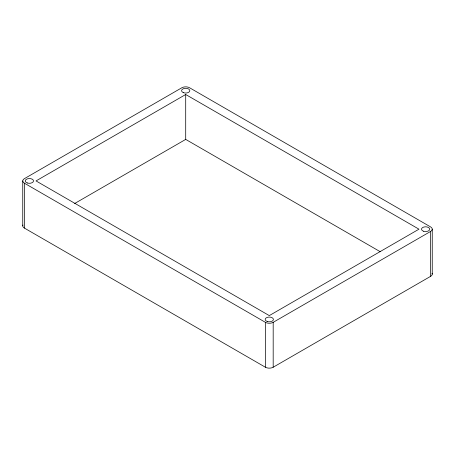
<?xml version="1.0" encoding="UTF-8"?>
<svg xmlns="http://www.w3.org/2000/svg" width="455" height="455" viewBox="0 0 455 455"><rect width="100%" height="100%" fill="white"/><g stroke="black" fill="none" stroke-linecap="round" stroke-linejoin="round"><path stroke-width="0.68" d="M185.708 94.503L36.025 180.925L269.292 315.599L418.975 229.183L185.708 94.503L185.708 139.401L380.198 251.689M74.671 203.504L185.708 139.401M24.36 183.166L265.407 322.333A5.5 3.174 0 0 0 273.182 322.333L430.64 231.43A5.5 3.174 0 0 0 430.64 226.937L189.593 87.769A5.5 3.174 0 0 0 181.818 87.769L24.36 178.679A5.5 3.174 0 0 0 24.36 183.166L24.36 228.063L265.407 367.23A5.5 3.174 0 0 0 273.182 367.23L430.64 276.321A5.5 3.174 0 0 0 432.062 273.256M432.25 229.183L432.25 274.075M430.64 231.43L430.64 276.321M273.182 322.333L273.182 367.23M265.407 322.333L265.407 367.23M22.75 180.925L22.75 225.816M24.36 228.063A5.5 3.174 0 0 1 22.938 224.998M27.323 182.984A4.123 2.383 0 0 0 33.511 180.925A4.123 2.383 0 0 0 27.323 178.861A4.123 2.383 0 0 0 27.323 182.984M183.644 92.735A4.123 2.383 0 0 0 189.832 90.676A4.123 2.383 0 0 0 183.644 88.611A4.123 2.383 0 0 0 183.644 92.735M423.554 231.242A4.123 2.383 0 0 0 429.736 229.183A4.123 2.383 0 0 0 423.554 227.119A4.123 2.383 0 0 0 423.554 231.242M267.233 321.497A4.123 2.383 0 0 0 273.415 319.433A4.123 2.383 0 0 0 267.233 317.374A4.123 2.383 0 0 0 267.233 321.497"/></g></svg>
